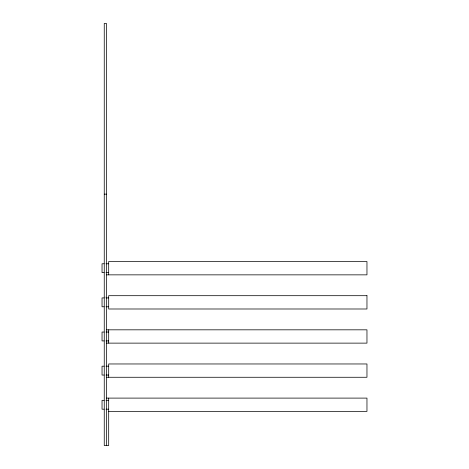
<?xml version="1.0" encoding="UTF-8"?>
<svg xmlns="http://www.w3.org/2000/svg" width="469" height="469" viewBox="0 0 469 469"><rect width="100%" height="100%" fill="white"/><g stroke="black" fill="none" stroke-linecap="round" stroke-linejoin="round"><path stroke-width="0.35" stroke-dasharray="2.35 1.76" d="M104.253 297.024L105.361 297.024"/><path stroke-width="0.7" d="M104.253 194.148L106.469 194.148M104.03 263.771L102.037 263.771L102.037 272.636L104.03 272.636M106.029 263.771L108.685 263.771M106.029 272.636L108.685 272.636M106.469 274.852L366.963 274.852L366.963 261.55L108.685 261.55L108.685 274.852M104.03 297.909L102.037 297.909L102.037 306.779L104.03 306.779M106.029 297.909L108.685 297.909M106.029 306.779L108.685 306.779M106.469 329.824L366.963 329.824L366.963 343.126L106.469 343.126M104.03 332.04L102.037 332.04L102.037 340.91L104.03 340.91M106.029 332.04L108.685 332.04M106.029 340.91L108.685 340.91M104.03 366.183L102.037 366.183L102.037 375.053L104.03 375.053M106.029 366.183L108.685 366.183M106.029 375.053L108.685 375.053M106.469 377.269L366.963 377.269L366.963 363.967L108.685 363.967L108.685 377.269M106.469 398.105L366.963 398.105L366.963 411.407L108.685 411.407M104.03 400.327L102.037 400.327L102.037 409.191L104.03 409.191M106.029 400.327L108.685 400.327M106.029 409.191L108.685 409.191M108.685 329.824L108.685 343.126M108.685 398.105L108.685 445.55L104.253 445.55L104.253 23.45L106.469 23.45L106.469 445.55M366.963 295.693L108.685 295.693L108.685 308.995L366.963 308.995L366.963 295.693"/></g></svg>
